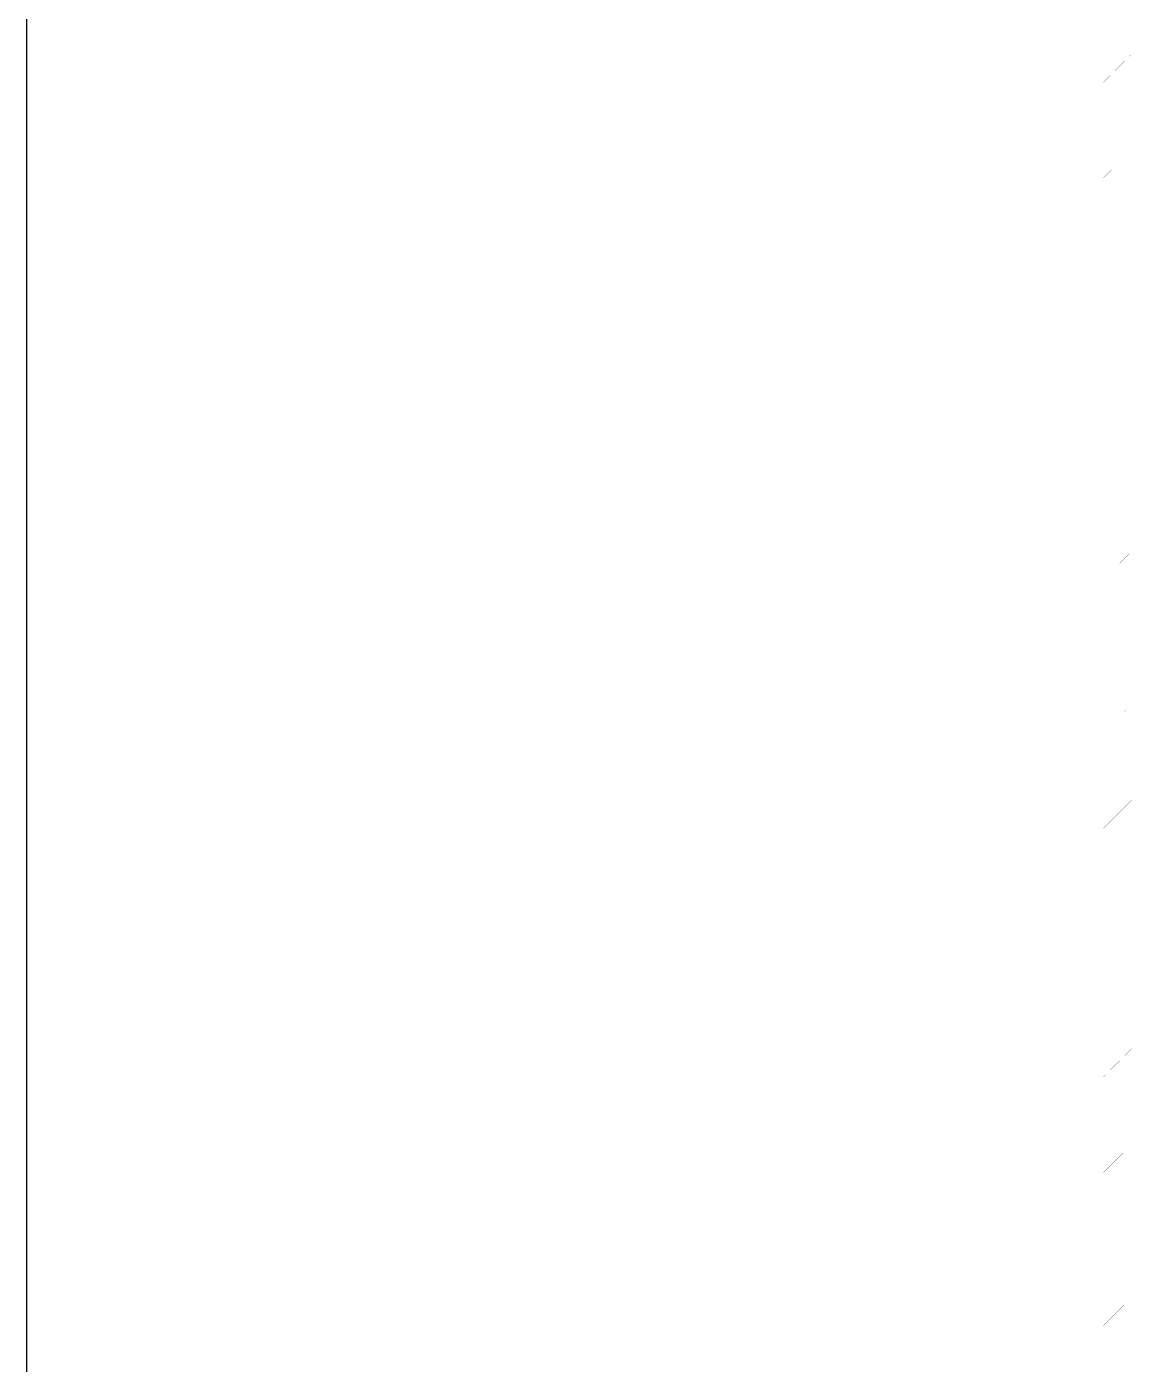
# Model space of a CAD drawing. Header units: millimetres. Extents: x -2171 to 1563, y -1758 to -1505.
# Drawn here: x 1387.165 to 1389.996, y -1597.589 to -1594.204 of the extents above; entities that cross this region are included whole.
import ezdxf

# ---------------------------------------------------------------- set-up
doc = ezdxf.new("R2010")
doc.units = ezdxf.units.MM
doc.linetypes.add('DOT', pattern=[0.025, 0, -0.025])
doc.layers.add('-S_TEXT', color=3, linetype='Continuous')
doc.layers.add('Tablet', color=7, linetype='Continuous', true_color=0x0180ff)

msp = doc.modelspace()

# ---------------------------------------------------------------- linework, layer by layer
at = {"layer": '-S_TEXT', "color": 3, "linetype": 'Continuous', "ltscale": 0.5}
msp.add_lwpolyline([(1428.115, -1619.64), (1387.165, -1619.64), (1387.165, -1591.24), (1428.115, -1591.24)], close=True, dxfattribs=at)
at = {"layer": 'Tablet', "color": 150, "true_color": 0x0180ff}
msp.add_lwpolyline([(1389.9622, -1603.5495, 0.0000431, 0.0000431, 0), (1389.9622, -1593.3792, 0.0000431, 0.0000431, 0), (1388.8841, -1593.3792, 0.0000431, 0.0000431, 0), (1388.8841, -1593.4511, 0.0000431, 0.0000431, 0), (1389.8903, -1593.4511, 0.0000431, 0.0000431, 0), (1389.8903, -1603.5495, 0.0000431, 0.0000431, 0)], format="xyseb", close=True, dxfattribs=at)
at = {"layer": 'Tablet', "color": 96, "true_color": 0x018001}
for points in [[(1389.9622, -1594.2247, 0.0000431, 0.0000431, 0), (1389.8903, -1594.2965, 0.0000431, 0.0000431, 0)], [(1389.9319, -1594.2065, 0.0000431, 0.0000431, 0), (1389.9077, -1594.2307, 0.0000431, 0.0000431, 0)], [(1389.8956, -1594.2428, 0.0000431, 0.0000431, 0), (1389.8903, -1594.2481, 0.0000431, 0.0000431, 0)], [(1389.944, -1594.2912, 0.0000431, 0.0000431, 0), (1389.9198, -1594.3154, 0.0000431, 0.0000431, 0)], [(1389.9622, -1594.2731, 0.0000431, 0.0000431, 0), (1389.9561, -1594.2791, 0.0000431, 0.0000431, 0)], [(1389.9622, -1594.3215, 0.0000431, 0.0000431, 0), (1389.8903, -1594.3933, 0.0000431, 0.0000431, 0)], [(1389.9077, -1594.3275, 0.0000431, 0.0000431, 0), (1389.8903, -1594.3449, 0.0000431, 0.0000431, 0)], [(1389.9561, -1594.376, 0.0000431, 0.0000431, 0), (1389.9319, -1594.4002, 0.0000431, 0.0000431, 0)], [(1389.9622, -1594.4183, 0.0000431, 0.0000431, 0), (1389.8903, -1594.4902, 0.0000431, 0.0000431, 0)], [(1389.9198, -1594.4123, 0.0000431, 0.0000431, 0), (1389.8956, -1594.4365, 0.0000431, 0.0000431, 0)], [(1389.9622, -1594.4667, 0.0000431, 0.0000431, 0), (1389.944, -1594.4849, 0.0000431, 0.0000431, 0)], [(1389.9319, -1594.497, 0.0000431, 0.0000431, 0), (1389.9077, -1594.5212, 0.0000431, 0.0000431, 0)], [(1389.9622, -1594.5151, 0.0000431, 0.0000431, 0), (1389.8903, -1594.587, 0.0000431, 0.0000431, 0)], [(1389.8956, -1594.5333, 0.0000431, 0.0000431, 0), (1389.8903, -1594.5386, 0.0000431, 0.0000431, 0)], [(1389.9622, -1594.5635, 0.0000431, 0.0000431, 0), (1389.9561, -1594.5696, 0.0000431, 0.0000431, 0)], [(1389.944, -1594.5817, 0.0000431, 0.0000431, 0), (1389.9198, -1594.6059, 0.0000431, 0.0000431, 0)], [(1388.8841, -1594.637, 0.0000431, 0.0000431, 0), (1389.8903, -1594.637, 0.0000431, 0.0000431, 0)], [(1389.9622, -1594.6119, 0.0000431, 0.0000431, 0), (1389.8903, -1594.6838, 0.0000431, 0.0000431, 0)], [(1389.9077, -1594.618, 0.0000431, 0.0000431, 0), (1389.8903, -1594.6354, 0.0000431, 0.0000431, 0)], [(1389.9561, -1594.6664, 0.0000431, 0.0000431, 0), (1389.9319, -1594.6906, 0.0000431, 0.0000431, 0)], [(1389.9622, -1594.7087, 0.0000431, 0.0000431, 0), (1389.8903, -1594.7806, 0.0000431, 0.0000431, 0)], [(1389.9198, -1594.7027, 0.0000431, 0.0000431, 0), (1389.8956, -1594.7269, 0.0000431, 0.0000431, 0)], [(1389.9622, -1594.7572, 0.0000431, 0.0000431, 0), (1389.944, -1594.7753, 0.0000431, 0.0000431, 0)], [(1389.9622, -1594.8056, 0.0000431, 0.0000431, 0), (1389.8903, -1594.8774, 0.0000431, 0.0000431, 0)], [(1389.9319, -1594.7874, 0.0000431, 0.0000431, 0), (1389.9077, -1594.8116, 0.0000431, 0.0000431, 0)], [(1389.8956, -1594.8237, 0.0000431, 0.0000431, 0), (1389.8903, -1594.829, 0.0000431, 0.0000431, 0)], [(1389.944, -1594.8721, 0.0000431, 0.0000431, 0), (1389.9198, -1594.8964, 0.0000431, 0.0000431, 0)], [(1389.9622, -1594.854, 0.0000431, 0.0000431, 0), (1389.9561, -1594.86, 0.0000431, 0.0000431, 0)], [(1389.9622, -1594.9024, 0.0000431, 0.0000431, 0), (1389.8903, -1594.9743, 0.0000431, 0.0000431, 0)], [(1389.9077, -1594.9085, 0.0000431, 0.0000431, 0), (1389.8903, -1594.9258, 0.0000431, 0.0000431, 0)], [(1389.9561, -1594.9569, 0.0000431, 0.0000431, 0), (1389.9319, -1594.9811, 0.0000431, 0.0000431, 0)], [(1389.9622, -1594.9992, 0.0000431, 0.0000431, 0), (1389.8903, -1595.0711, 0.0000431, 0.0000431, 0)], [(1389.9198, -1594.9932, 0.0000431, 0.0000431, 0), (1389.8956, -1595.0174, 0.0000431, 0.0000431, 0)], [(1389.9622, -1595.0476, 0.0000431, 0.0000431, 0), (1389.944, -1595.0658, 0.0000431, 0.0000431, 0)], [(1389.9319, -1595.0779, 0.0000431, 0.0000431, 0), (1389.9077, -1595.1021, 0.0000431, 0.0000431, 0)], [(1389.9622, -1595.096, 0.0000431, 0.0000431, 0), (1389.8903, -1595.1679, 0.0000431, 0.0000431, 0)], [(1389.8956, -1595.1142, 0.0000431, 0.0000431, 0), (1389.8903, -1595.1195, 0.0000431, 0.0000431, 0)], [(1389.9622, -1595.1444, 0.0000431, 0.0000431, 0), (1389.9561, -1595.1505, 0.0000431, 0.0000431, 0)], [(1389.944, -1595.1626, 0.0000431, 0.0000431, 0), (1389.9198, -1595.1868, 0.0000431, 0.0000431, 0)], [(1389.9622, -1595.1928, 0.0000431, 0.0000431, 0), (1389.8903, -1595.2647, 0.0000431, 0.0000431, 0)], [(1389.9077, -1595.1989, 0.0000431, 0.0000431, 0), (1389.8903, -1595.2163, 0.0000431, 0.0000431, 0)], [(1389.9561, -1595.2473, 0.0000431, 0.0000431, 0), (1389.9319, -1595.2715, 0.0000431, 0.0000431, 0)], [(1389.9198, -1595.2836, 0.0000431, 0.0000431, 0), (1389.8956, -1595.3078, 0.0000431, 0.0000431, 0)], [(1389.9622, -1595.2897, 0.0000431, 0.0000431, 0), (1389.8903, -1595.3615, 0.0000431, 0.0000431, 0)], [(1389.9622, -1595.3381, 0.0000431, 0.0000431, 0), (1389.944, -1595.3562, 0.0000431, 0.0000431, 0)], [(1389.9622, -1595.3865, 0.0000431, 0.0000431, 0), (1389.8903, -1595.4583, 0.0000431, 0.0000431, 0)], [(1389.9319, -1595.3683, 0.0000431, 0.0000431, 0), (1389.9077, -1595.3925, 0.0000431, 0.0000431, 0)], [(1389.8956, -1595.4046, 0.0000431, 0.0000431, 0), (1389.8903, -1595.4099, 0.0000431, 0.0000431, 0)], [(1389.944, -1595.4531, 0.0000431, 0.0000431, 0), (1389.9198, -1595.4773, 0.0000431, 0.0000431, 0)], [(1389.9622, -1595.4349, 0.0000431, 0.0000431, 0), (1389.9561, -1595.441, 0.0000431, 0.0000431, 0)], [(1389.9622, -1595.4833, 0.0000431, 0.0000431, 0), (1389.8903, -1595.5552, 0.0000431, 0.0000431, 0)], [(1389.9077, -1595.4894, 0.0000431, 0.0000431, 0), (1389.8903, -1595.5068, 0.0000431, 0.0000431, 0)], [(1389.9561, -1595.5378, 0.0000431, 0.0000431, 0), (1389.9319, -1595.562, 0.0000431, 0.0000431, 0)], [(1389.9622, -1595.5801, 0.0000431, 0.0000431, 0), (1389.8903, -1595.652, 0.0000431, 0.0000431, 0)], [(1389.9198, -1595.5741, 0.0000431, 0.0000431, 0), (1389.8956, -1595.5983, 0.0000431, 0.0000431, 0)], [(1389.9622, -1595.6285, 0.0000431, 0.0000431, 0), (1389.944, -1595.6467, 0.0000431, 0.0000431, 0)], [(1389.9622, -1595.6769, 0.0000431, 0.0000431, 0), (1389.8903, -1595.7488, 0.0000431, 0.0000431, 0)], [(1389.9319, -1595.6588, 0.0000431, 0.0000431, 0), (1389.9077, -1595.683, 0.0000431, 0.0000431, 0)], [(1389.8956, -1595.6951, 0.0000431, 0.0000431, 0), (1389.8903, -1595.7004, 0.0000431, 0.0000431, 0)], [(1389.944, -1595.7435, 0.0000431, 0.0000431, 0), (1389.9198, -1595.7677, 0.0000431, 0.0000431, 0)], [(1389.9622, -1595.7253, 0.0000431, 0.0000431, 0), (1389.9561, -1595.7314, 0.0000431, 0.0000431, 0)], [(1389.9622, -1595.7737, 0.0000431, 0.0000431, 0), (1389.8903, -1595.8456, 0.0000431, 0.0000431, 0)], [(1389.9077, -1595.7798, 0.0000431, 0.0000431, 0), (1389.8903, -1595.7972, 0.0000431, 0.0000431, 0)], [(1389.9561, -1595.8282, 0.0000431, 0.0000431, 0), (1389.9319, -1595.8524, 0.0000431, 0.0000431, 0)], [(1389.9622, -1595.8706, 0.0000431, 0.0000431, 0), (1389.8903, -1595.9424, 0.0000431, 0.0000431, 0)], [(1389.9198, -1595.8645, 0.0000431, 0.0000431, 0), (1389.8956, -1595.8887, 0.0000431, 0.0000431, 0)], [(1389.9622, -1595.919, 0.0000431, 0.0000431, 0), (1389.944, -1595.9371, 0.0000431, 0.0000431, 0)], [(1389.9319, -1595.9493, 0.0000431, 0.0000431, 0), (1389.9077, -1595.9735, 0.0000431, 0.0000431, 0)], [(1389.9622, -1595.9674, 0.0000431, 0.0000431, 0), (1389.8903, -1596.0393, 0.0000431, 0.0000431, 0)], [(1389.8956, -1595.9856, 0.0000431, 0.0000431, 0), (1389.8903, -1595.9908, 0.0000431, 0.0000431, 0)], [(1389.9622, -1596.0158, 0.0000431, 0.0000431, 0), (1389.9561, -1596.0219, 0.0000431, 0.0000431, 0)], [(1389.944, -1596.034, 0.0000431, 0.0000431, 0), (1389.9198, -1596.0582, 0.0000431, 0.0000431, 0)], [(1389.9622, -1596.0642, 0.0000431, 0.0000431, 0), (1389.8903, -1596.1361, 0.0000431, 0.0000431, 0)], [(1389.9077, -1596.0703, 0.0000431, 0.0000431, 0), (1389.8903, -1596.0877, 0.0000431, 0.0000431, 0)], [(1389.9561, -1596.1187, 0.0000431, 0.0000431, 0), (1389.9319, -1596.1429, 0.0000431, 0.0000431, 0)], [(1389.9622, -1596.161, 0.0000431, 0.0000431, 0), (1389.8903, -1596.2329, 0.0000431, 0.0000431, 0)], [(1389.9198, -1596.155, 0.0000431, 0.0000431, 0), (1389.8956, -1596.1792, 0.0000431, 0.0000431, 0)], [(1389.9622, -1596.2094, 0.0000431, 0.0000431, 0), (1389.944, -1596.2276, 0.0000431, 0.0000431, 0)], [(1389.9622, -1596.2578, 0.0000431, 0.0000431, 0), (1389.8903, -1596.3297, 0.0000431, 0.0000431, 0)], [(1389.9319, -1596.2397, 0.0000431, 0.0000431, 0), (1389.9077, -1596.2639, 0.0000431, 0.0000431, 0)], [(1389.8956, -1596.276, 0.0000431, 0.0000431, 0), (1389.8903, -1596.2813, 0.0000431, 0.0000431, 0)], [(1389.944, -1596.3244, 0.0000431, 0.0000431, 0), (1389.9198, -1596.3486, 0.0000431, 0.0000431, 0)], [(1389.9622, -1596.3062, 0.0000431, 0.0000431, 0), (1389.9561, -1596.3123, 0.0000431, 0.0000431, 0)], [(1389.9622, -1596.3547, 0.0000431, 0.0000431, 0), (1389.8903, -1596.4265, 0.0000431, 0.0000431, 0)], [(1389.9077, -1596.3607, 0.0000431, 0.0000431, 0), (1389.8903, -1596.3781, 0.0000431, 0.0000431, 0)], [(1389.9561, -1596.4091, 0.0000431, 0.0000431, 0), (1389.9319, -1596.4333, 0.0000431, 0.0000431, 0)], [(1389.9622, -1596.4515, 0.0000431, 0.0000431, 0), (1389.8903, -1596.5233, 0.0000431, 0.0000431, 0)], [(1389.9198, -1596.4454, 0.0000431, 0.0000431, 0), (1389.8956, -1596.4696, 0.0000431, 0.0000431, 0)], [(1389.9622, -1596.4999, 0.0000431, 0.0000431, 0), (1389.944, -1596.5181, 0.0000431, 0.0000431, 0)], [(1389.9319, -1596.5302, 0.0000431, 0.0000431, 0), (1389.9077, -1596.5544, 0.0000431, 0.0000431, 0)], [(1389.9622, -1596.5483, 0.0000431, 0.0000431, 0), (1389.8903, -1596.6202, 0.0000431, 0.0000431, 0)], [(1389.8956, -1596.5665, 0.0000431, 0.0000431, 0), (1389.8903, -1596.5718, 0.0000431, 0.0000431, 0)], [(1389.9622, -1596.5967, 0.0000431, 0.0000431, 0), (1389.9561, -1596.6028, 0.0000431, 0.0000431, 0)], [(1389.944, -1596.6149, 0.0000431, 0.0000431, 0), (1389.9198, -1596.6391, 0.0000431, 0.0000431, 0)], [(1389.9622, -1596.6451, 0.0000431, 0.0000431, 0), (1389.8903, -1596.717, 0.0000431, 0.0000431, 0)], [(1389.9077, -1596.6512, 0.0000431, 0.0000431, 0), (1389.8903, -1596.6686, 0.0000431, 0.0000431, 0)], [(1389.9561, -1596.6996, 0.0000431, 0.0000431, 0), (1389.9319, -1596.7238, 0.0000431, 0.0000431, 0)], [(1389.9198, -1596.7359, 0.0000431, 0.0000431, 0), (1389.8956, -1596.7601, 0.0000431, 0.0000431, 0)], [(1389.9622, -1596.7419, 0.0000431, 0.0000431, 0), (1389.8903, -1596.8138, 0.0000431, 0.0000431, 0)], [(1389.9622, -1596.7903, 0.0000431, 0.0000431, 0), (1389.944, -1596.8085, 0.0000431, 0.0000431, 0)], [(1389.9622, -1596.8387, 0.0000431, 0.0000431, 0), (1389.8903, -1596.9106, 0.0000431, 0.0000431, 0)], [(1389.9319, -1596.8206, 0.0000431, 0.0000431, 0), (1389.9077, -1596.8448, 0.0000431, 0.0000431, 0)], [(1389.8956, -1596.8569, 0.0000431, 0.0000431, 0), (1389.8903, -1596.8622, 0.0000431, 0.0000431, 0)], [(1389.944, -1596.9053, 0.0000431, 0.0000431, 0), (1389.9198, -1596.9295, 0.0000431, 0.0000431, 0)], [(1389.9622, -1596.8872, 0.0000431, 0.0000431, 0), (1389.9561, -1596.8932, 0.0000431, 0.0000431, 0)], [(1389.9622, -1596.9356, 0.0000431, 0.0000431, 0), (1389.8903, -1597.0074, 0.0000431, 0.0000431, 0)], [(1389.9077, -1596.9416, 0.0000431, 0.0000431, 0), (1389.8903, -1596.959, 0.0000431, 0.0000431, 0)], [(1389.9561, -1596.99, 0.0000431, 0.0000431, 0), (1389.9319, -1597.0143, 0.0000431, 0.0000431, 0)], [(1389.9622, -1597.0324, 0.0000431, 0.0000431, 0), (1389.8903, -1597.1043, 0.0000431, 0.0000431, 0)], [(1389.9198, -1597.0264, 0.0000431, 0.0000431, 0), (1389.8956, -1597.0506, 0.0000431, 0.0000431, 0)], [(1389.9319, -1597.1111, 0.0000431, 0.0000431, 0), (1389.9077, -1597.1353, 0.0000431, 0.0000431, 0)], [(1389.9622, -1597.0808, 0.0000431, 0.0000431, 0), (1389.944, -1597.099, 0.0000431, 0.0000431, 0)], [(1389.9622, -1597.1292, 0.0000431, 0.0000431, 0), (1389.8903, -1597.2011, 0.0000431, 0.0000431, 0)], [(1389.8956, -1597.1474, 0.0000431, 0.0000431, 0), (1389.8903, -1597.1527, 0.0000431, 0.0000431, 0)], [(1389.9622, -1597.1776, 0.0000431, 0.0000431, 0), (1389.9561, -1597.1837, 0.0000431, 0.0000431, 0)], [(1389.944, -1597.1958, 0.0000431, 0.0000431, 0), (1389.9198, -1597.22, 0.0000431, 0.0000431, 0)], [(1389.9622, -1597.226, 0.0000431, 0.0000431, 0), (1389.8903, -1597.2979, 0.0000431, 0.0000431, 0)], [(1389.9077, -1597.2321, 0.0000431, 0.0000431, 0), (1389.8903, -1597.2495, 0.0000431, 0.0000431, 0)], [(1389.9561, -1597.2805, 0.0000431, 0.0000431, 0), (1389.9319, -1597.3047, 0.0000431, 0.0000431, 0)], [(1389.9622, -1597.3228, 0.0000431, 0.0000431, 0), (1389.8903, -1597.3947, 0.0000431, 0.0000431, 0)], [(1389.9198, -1597.3168, 0.0000431, 0.0000431, 0), (1389.8956, -1597.341, 0.0000431, 0.0000431, 0)], [(1389.9622, -1597.3712, 0.0000431, 0.0000431, 0), (1389.944, -1597.3894, 0.0000431, 0.0000431, 0)], [(1389.9319, -1597.4015, 0.0000431, 0.0000431, 0), (1389.9077, -1597.4257, 0.0000431, 0.0000431, 0)], [(1389.9622, -1597.4197, 0.0000431, 0.0000431, 0), (1389.8903, -1597.4915, 0.0000431, 0.0000431, 0)], [(1389.8956, -1597.4378, 0.0000431, 0.0000431, 0), (1389.8903, -1597.4431, 0.0000431, 0.0000431, 0)], [(1389.9622, -1597.4681, 0.0000431, 0.0000431, 0), (1389.9561, -1597.4741, 0.0000431, 0.0000431, 0)], [(1389.9622, -1597.5165, 0.0000431, 0.0000431, 0), (1389.8903, -1597.5884, 0.0000431, 0.0000431, 0)], [(1389.944, -1597.4862, 0.0000431, 0.0000431, 0), (1389.9198, -1597.5104, 0.0000431, 0.0000431, 0)], [(1389.9077, -1597.5225, 0.0000431, 0.0000431, 0), (1389.8903, -1597.5399, 0.0000431, 0.0000431, 0)], [(1389.9561, -1597.571, 0.0000431, 0.0000431, 0), (1389.9319, -1597.5952, 0.0000431, 0.0000431, 0)]]:
    msp.add_lwpolyline(points, format="xyseb", dxfattribs=at)
at = {"layer": 'Tablet', "color": 96, "linetype": 'DOT', "true_color": 0x018001}
for points in [[(1388.8841, -1594.3279, 0.0000431, 0.0000431, 0), (1388.8841, -1594.2417, 0.0000431, 0.0000431, 0)], [(1388.8841, -1594.4573, 0.0000431, 0.0000431, 0), (1388.8841, -1594.3711, 0.0000431, 0.0000431, 0)], [(1388.8841, -1594.5867, 0.0000431, 0.0000431, 0), (1388.8841, -1594.5004, 0.0000431, 0.0000431, 0)], [(1388.8841, -1594.7161, 0.0000431, 0.0000431, 0), (1388.8841, -1594.6298, 0.0000431, 0.0000431, 0)], [(1388.8841, -1594.8454, 0.0000431, 0.0000431, 0), (1388.8841, -1594.7592, 0.0000431, 0.0000431, 0)], [(1388.8841, -1594.9748, 0.0000431, 0.0000431, 0), (1388.8841, -1594.8886, 0.0000431, 0.0000431, 0)], [(1388.8841, -1595.0682, 0.0000431, 0.0000431, 0), (1388.8841, -1595.0179, 0.0000431, 0.0000431, 0)]]:
    msp.add_lwpolyline(points, format="xyseb", dxfattribs=at)

doc.saveas('drawing.dxf')
